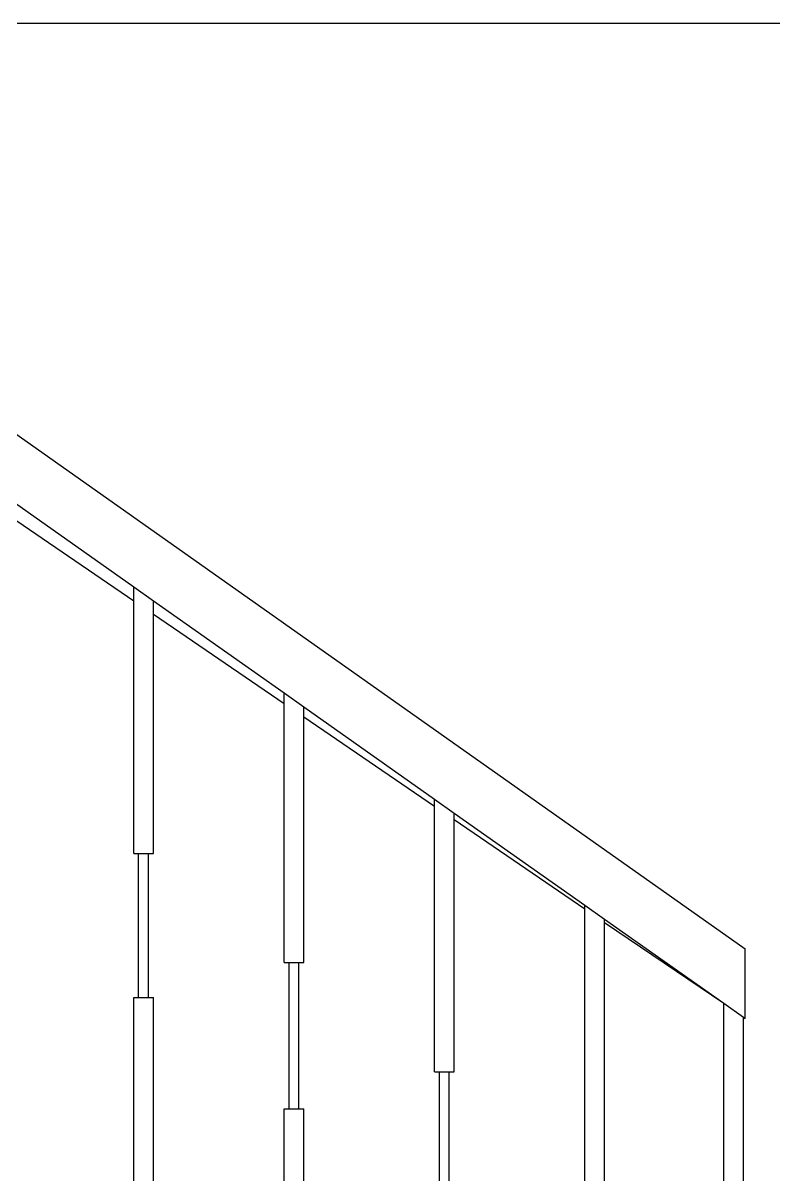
# Model space of a CAD drawing. Header units: millimetres. Extents: x 2232 to 85269, y -3593 to 5869.
# Drawn here: x 77053.1 to 77160.9, y 2790.2 to 2955.7 of the extents above; entities that cross this region are included whole.
import ezdxf

# ---------------------------------------------------------------- set-up
doc = ezdxf.new("R2010")
doc.units = ezdxf.units.MM
doc.layers.add('Standart', color=7, linetype='Continuous')

# ---------------------------------------------------------------- blocks, each defined once
blk = doc.blocks.new('IDE567Entity8332')
at = {"layer": 'Standart', "linetype": 'Continuous', "lineweight": -3}
h = blk.add_hatch(dxfattribs=at)
h.set_pattern_fill('ANSI33', color=171, scale=40, style=0)
h.set_pattern_definition([(45, (0, 0), (-7.07107, 7.07107), []), (45, (7.071, 0), (-7.07107, 7.07107), [5, -2.5])])
h.paths.add_polyline_path([(936, 866.67), (963, 866.67), (963, 850), (990, 850), (990, 833.33), (1017, 833.33), (1017, 816.67), (1044, 816.67), (1044, 800), (1071, 800), (1071, 783.33), (1098, 783.33), (1098, 766.67), (1125, 766.67), (1125, 735), (909, 868.33), (909, 883.33), (936, 883.33)])
blk = doc.blocks.new('IDE567Entity8584')
at = {"layer": 'Standart', "color": 134, "linetype": 'Continuous', "lineweight": -3}
blk.add_lwpolyline([(1121.94, 823.35), (1121.94, 857.16)], dxfattribs=at)
blk = doc.blocks.new('IDE567Entity8589')
at = {"layer": 'Standart', "color": 134, "linetype": 'Continuous', "lineweight": -3}
blk.add_lwpolyline([(1124.77, 823.35), (1124.77, 855.16)], dxfattribs=at)
blk = doc.blocks.new('IDE567Entity8592')
at = {"layer": 'Standart', "color": 134, "linetype": 'Continuous', "lineweight": -3}
blk.add_lwpolyline([(1101.99, 831.67), (1101.99, 870.72)], dxfattribs=at)
blk = doc.blocks.new('IDE567Entity8597')
at = {"layer": 'Standart', "color": 134, "linetype": 'Continuous', "lineweight": -3}
blk.add_lwpolyline([(1104.81, 831.67), (1104.81, 868.79)], dxfattribs=at)
blk = doc.blocks.new('IDE567Entity8599')
at = {"layer": 'Standart', "color": 134, "linetype": 'Continuous', "lineweight": -3}
blk.add_lwpolyline([(1081.09, 826), (1081.09, 847.33)], dxfattribs=at)
blk = doc.blocks.new('IDE567Entity8600')
at = {"layer": 'Standart', "color": 134, "linetype": 'Continuous', "lineweight": -3}
blk.add_lwpolyline([(1080.39, 847.33), (1080.39, 885.48)], dxfattribs=at)
blk = doc.blocks.new('IDE567Entity8603')
at = {"layer": 'Standart', "color": 134, "linetype": 'Continuous', "lineweight": -3}
blk.add_lwpolyline([(1082.51, 826), (1082.51, 847.33)], dxfattribs=at)
blk = doc.blocks.new('IDE567Entity8604')
at = {"layer": 'Standart', "color": 134, "linetype": 'Continuous', "lineweight": -3}
blk.add_lwpolyline([(1080.39, 847.33), (1081.09, 847.33)], dxfattribs=at)
blk = doc.blocks.new('IDE567Entity8605')
at = {"layer": 'Standart', "color": 134, "linetype": 'Continuous', "lineweight": -3}
blk.add_lwpolyline([(1083.21, 847.33), (1083.21, 883.55)], dxfattribs=at)
blk = doc.blocks.new('IDE567Entity8606')
at = {"layer": 'Standart', "color": 134, "linetype": 'Continuous', "lineweight": -3}
blk.add_lwpolyline([(1058.79, 800), (1058.79, 842)], dxfattribs=at)
blk = doc.blocks.new('IDE567Entity8607')
at = {"layer": 'Standart', "color": 134, "linetype": 'Continuous', "lineweight": -3}
blk.add_lwpolyline([(1059.49, 842), (1059.49, 863)], dxfattribs=at)
blk = doc.blocks.new('IDE567Entity8608')
at = {"layer": 'Standart', "color": 134, "linetype": 'Continuous', "lineweight": -3}
blk.add_lwpolyline([(1058.79, 863), (1058.79, 900.24)], dxfattribs=at)
blk = doc.blocks.new('IDE567Entity8609')
at = {"layer": 'Standart', "color": 134, "linetype": 'Continuous', "lineweight": -3}
blk.add_lwpolyline([(1058.79, 842), (1059.49, 842)], dxfattribs=at)
blk = doc.blocks.new('IDE567Entity8610')
at = {"layer": 'Standart', "color": 134, "linetype": 'Continuous', "lineweight": -3}
blk.add_lwpolyline([(1061.61, 800), (1061.61, 842)], dxfattribs=at)
blk = doc.blocks.new('IDE567Entity8611')
at = {"layer": 'Standart', "color": 134, "linetype": 'Continuous', "lineweight": -3}
blk.add_lwpolyline([(1060.91, 842), (1060.91, 863)], dxfattribs=at)
blk = doc.blocks.new('IDE567Entity8612')
at = {"layer": 'Standart', "color": 134, "linetype": 'Continuous', "lineweight": -3}
blk.add_lwpolyline([(1058.79, 863), (1059.49, 863)], dxfattribs=at)
blk = doc.blocks.new('IDE567Entity8613')
at = {"layer": 'Standart', "color": 134, "linetype": 'Continuous', "lineweight": -3}
blk.add_lwpolyline([(1061.61, 863), (1061.61, 898.31)], dxfattribs=at)
blk = doc.blocks.new('IDE567Entity8614')
at = {"layer": 'Standart', "color": 134, "linetype": 'Continuous', "lineweight": -3}
blk.add_lwpolyline([(1037.19, 816.67), (1037.19, 858)], dxfattribs=at)
blk = doc.blocks.new('IDE567Entity8615')
at = {"layer": 'Standart', "color": 134, "linetype": 'Continuous', "lineweight": -3}
blk.add_lwpolyline([(1037.89, 858), (1037.89, 878.67)], dxfattribs=at)
blk = doc.blocks.new('IDE567Entity8616')
at = {"layer": 'Standart', "color": 134, "linetype": 'Continuous', "lineweight": -3}
blk.add_lwpolyline([(1037.19, 878.67), (1037.19, 915)], dxfattribs=at)
blk = doc.blocks.new('IDE567Entity8617')
at = {"layer": 'Standart', "color": 134, "linetype": 'Continuous', "lineweight": -3}
blk.add_lwpolyline([(1037.19, 858), (1037.89, 858)], dxfattribs=at)
blk = doc.blocks.new('IDE567Entity8618')
at = {"layer": 'Standart', "color": 134, "linetype": 'Continuous', "lineweight": -3}
blk.add_lwpolyline([(1040.01, 816.67), (1040.01, 858)], dxfattribs=at)
blk = doc.blocks.new('IDE567Entity8619')
at = {"layer": 'Standart', "color": 134, "linetype": 'Continuous', "lineweight": -3}
blk.add_lwpolyline([(1039.31, 858), (1039.31, 878.67)], dxfattribs=at)
blk = doc.blocks.new('IDE567Entity8620')
at = {"layer": 'Standart', "color": 134, "linetype": 'Continuous', "lineweight": -3}
blk.add_lwpolyline([(1037.19, 878.67), (1037.89, 878.67)], dxfattribs=at)
blk = doc.blocks.new('IDE567Entity8621')
at = {"layer": 'Standart', "color": 134, "linetype": 'Continuous', "lineweight": -3}
blk.add_lwpolyline([(1040.01, 878.67), (1040.01, 913.07)], dxfattribs=at)
blk = doc.blocks.new('IDE567Entity8680')
at = {"layer": 'Standart', "color": 134, "linetype": 'Continuous', "lineweight": -3}
blk.add_lwpolyline([(1018.41, 927.83), (1037.19, 915)], dxfattribs=at)
blk = doc.blocks.new('IDE567Entity8681')
at = {"layer": 'Standart', "color": 134, "linetype": 'Continuous', "lineweight": -3}
blk.add_lwpolyline([(1040.01, 913.07), (1058.79, 900.24)], dxfattribs=at)
blk = doc.blocks.new('IDE567Entity8682')
at = {"layer": 'Standart', "color": 134, "linetype": 'Continuous', "lineweight": -3}
blk.add_lwpolyline([(1061.61, 898.31), (1080.39, 885.48)], dxfattribs=at)
blk = doc.blocks.new('IDE567Entity8683')
at = {"layer": 'Standart', "color": 134, "linetype": 'Continuous', "lineweight": -3}
blk.add_lwpolyline([(1083.21, 883.55), (1101.99, 870.72)], dxfattribs=at)
blk = doc.blocks.new('IDE567Entity8684')
at = {"layer": 'Standart', "color": 134, "linetype": 'Continuous', "lineweight": -3}
blk.add_lwpolyline([(1104.81, 868.79), (1121.94, 857.16)], dxfattribs=at)
blk = doc.blocks.new('IDE567Entity8686')
at = {"layer": 'Standart', "color": 134, "linetype": 'Continuous', "lineweight": -3}
blk.add_lwpolyline([(1125, 855), (1125, 865)], dxfattribs=at)
blk = doc.blocks.new('IDE567Entity10171')
at = {"layer": 'Standart', "color": 159, "linetype": 'Continuous', "lineweight": -3}
blk.add_lwpolyline([(1015, 998), (1313, 998)], dxfattribs=at)
blk = doc.blocks.new('IDE567Entity10176')
at = {"layer": 'Standart', "color": 134, "linetype": 'Continuous', "lineweight": -3}
blk.add_lwpolyline([(1101.99, 870.72), (1101.99, 871.25)], dxfattribs=at)
blk = doc.blocks.new('IDE567Entity10181')
at = {"layer": 'Standart', "color": 134, "linetype": 'Continuous', "lineweight": -3}
blk.add_lwpolyline([(1104.81, 868.79), (1104.81, 869.25)], dxfattribs=at)
blk = doc.blocks.new('IDE567Entity10182')
at = {"layer": 'Standart', "color": 134, "linetype": 'Continuous', "lineweight": -3}
blk.add_lwpolyline([(1080.39, 885.48), (1080.39, 886.5)], dxfattribs=at)
blk = doc.blocks.new('IDE567Entity10185')
at = {"layer": 'Standart', "color": 134, "linetype": 'Continuous', "lineweight": -3}
blk.add_lwpolyline([(1081.09, 847.33), (1082.51, 847.33)], dxfattribs=at)
blk = doc.blocks.new('IDE567Entity10186')
at = {"layer": 'Standart', "color": 134, "linetype": 'Continuous', "lineweight": -3}
blk.add_lwpolyline([(1082.51, 847.33), (1083.21, 847.33)], dxfattribs=at)
blk = doc.blocks.new('IDE567Entity10187')
at = {"layer": 'Standart', "color": 134, "linetype": 'Continuous', "lineweight": -3}
blk.add_lwpolyline([(1083.21, 883.55), (1083.21, 884.5)], dxfattribs=at)
blk = doc.blocks.new('IDE567Entity10188')
at = {"layer": 'Standart', "color": 134, "linetype": 'Continuous', "lineweight": -3}
blk.add_lwpolyline([(1058.79, 900.24), (1058.79, 901.75)], dxfattribs=at)
blk = doc.blocks.new('IDE567Entity10189')
at = {"layer": 'Standart', "color": 134, "linetype": 'Continuous', "lineweight": -3}
blk.add_lwpolyline([(1059.49, 842), (1060.91, 842)], dxfattribs=at)
blk = doc.blocks.new('IDE567Entity10190')
at = {"layer": 'Standart', "color": 134, "linetype": 'Continuous', "lineweight": -3}
blk.add_lwpolyline([(1060.91, 842), (1061.61, 842)], dxfattribs=at)
blk = doc.blocks.new('IDE567Entity10191')
at = {"layer": 'Standart', "color": 134, "linetype": 'Continuous', "lineweight": -3}
blk.add_lwpolyline([(1059.49, 863), (1060.91, 863)], dxfattribs=at)
blk = doc.blocks.new('IDE567Entity10192')
at = {"layer": 'Standart', "color": 134, "linetype": 'Continuous', "lineweight": -3}
blk.add_lwpolyline([(1060.91, 863), (1061.61, 863)], dxfattribs=at)
blk = doc.blocks.new('IDE567Entity10193')
at = {"layer": 'Standart', "color": 134, "linetype": 'Continuous', "lineweight": -3}
blk.add_lwpolyline([(1061.61, 898.31), (1061.61, 899.75)], dxfattribs=at)
blk = doc.blocks.new('IDE567Entity10194')
at = {"layer": 'Standart', "color": 134, "linetype": 'Continuous', "lineweight": -3}
blk.add_lwpolyline([(1037.19, 915), (1037.19, 917)], dxfattribs=at)
blk = doc.blocks.new('IDE567Entity10195')
at = {"layer": 'Standart', "color": 134, "linetype": 'Continuous', "lineweight": -3}
blk.add_lwpolyline([(1037.89, 858), (1039.31, 858)], dxfattribs=at)
blk = doc.blocks.new('IDE567Entity10196')
at = {"layer": 'Standart', "color": 134, "linetype": 'Continuous', "lineweight": -3}
blk.add_lwpolyline([(1039.31, 858), (1040.01, 858)], dxfattribs=at)
blk = doc.blocks.new('IDE567Entity10197')
at = {"layer": 'Standart', "color": 134, "linetype": 'Continuous', "lineweight": -3}
blk.add_lwpolyline([(1037.89, 878.67), (1039.31, 878.67)], dxfattribs=at)
blk = doc.blocks.new('IDE567Entity10198')
at = {"layer": 'Standart', "color": 134, "linetype": 'Continuous', "lineweight": -3}
blk.add_lwpolyline([(1039.31, 878.67), (1040.01, 878.67)], dxfattribs=at)
blk = doc.blocks.new('IDE567Entity10199')
at = {"layer": 'Standart', "color": 134, "linetype": 'Continuous', "lineweight": -3}
blk.add_lwpolyline([(1040.01, 913.07), (1040.01, 915)], dxfattribs=at)
blk = doc.blocks.new('IDE567Entity10246')
at = {"layer": 'Standart', "color": 134, "linetype": 'Continuous', "lineweight": -3}
blk.add_lwpolyline([(1018.41, 930.25), (1037.19, 917)], dxfattribs=at)
blk = doc.blocks.new('IDE567Entity10247')
at = {"layer": 'Standart', "color": 134, "linetype": 'Continuous', "lineweight": -3}
blk.add_lwpolyline([(1037.19, 917), (1040.01, 915)], dxfattribs=at)
blk = doc.blocks.new('IDE567Entity10248')
at = {"layer": 'Standart', "color": 134, "linetype": 'Continuous', "lineweight": -3}
blk.add_lwpolyline([(1040.01, 915), (1058.79, 901.75)], dxfattribs=at)
blk = doc.blocks.new('IDE567Entity10249')
at = {"layer": 'Standart', "color": 134, "linetype": 'Continuous', "lineweight": -3}
blk.add_lwpolyline([(1058.79, 901.75), (1061.61, 899.75)], dxfattribs=at)
blk = doc.blocks.new('IDE567Entity10250')
at = {"layer": 'Standart', "color": 134, "linetype": 'Continuous', "lineweight": -3}
blk.add_lwpolyline([(1061.61, 899.75), (1080.39, 886.5)], dxfattribs=at)
blk = doc.blocks.new('IDE567Entity10251')
at = {"layer": 'Standart', "color": 134, "linetype": 'Continuous', "lineweight": -3}
blk.add_lwpolyline([(1080.39, 886.5), (1083.21, 884.5)], dxfattribs=at)
blk = doc.blocks.new('IDE567Entity10252')
at = {"layer": 'Standart', "color": 134, "linetype": 'Continuous', "lineweight": -3}
blk.add_lwpolyline([(1083.21, 884.5), (1101.99, 871.25)], dxfattribs=at)
blk = doc.blocks.new('IDE567Entity10253')
at = {"layer": 'Standart', "color": 134, "linetype": 'Continuous', "lineweight": -3}
blk.add_lwpolyline([(1101.99, 871.25), (1104.81, 869.25)], dxfattribs=at)
blk = doc.blocks.new('IDE567Entity10254')
at = {"layer": 'Standart', "color": 134, "linetype": 'Continuous', "lineweight": -3}
blk.add_lwpolyline([(1104.81, 869.25), (1121.94, 857.16)], dxfattribs=at)
blk = doc.blocks.new('IDE567Entity10255')
at = {"layer": 'Standart', "color": 134, "linetype": 'Continuous', "lineweight": -3}
blk.add_lwpolyline([(1121.94, 857.16), (1124.77, 855.16)], dxfattribs=at)
blk = doc.blocks.new('IDE567Entity10256')
at = {"layer": 'Standart', "color": 134, "linetype": 'Continuous', "lineweight": -3}
blk.add_lwpolyline([(1124.77, 855.16), (1125, 855)], dxfattribs=at)
blk = doc.blocks.new('IDE567Entity10260')
at = {"layer": 'Standart', "color": 134, "linetype": 'Continuous', "lineweight": -3}
blk.add_lwpolyline([(1015, 942.66), (1125, 865)], dxfattribs=at)

msp = doc.modelspace()

# ---------------------------------------------------------------- block references
at = {"layer": 'Standart'}
for name in ['IDE567Entity10171', 'IDE567Entity10260', 'IDE567Entity10246', 'IDE567Entity8680', 'IDE567Entity10194', 'IDE567Entity10247', 'IDE567Entity8616', 'IDE567Entity10199', 'IDE567Entity10248', 'IDE567Entity8621', 'IDE567Entity8681', 'IDE567Entity10188', 'IDE567Entity10249', 'IDE567Entity8608', 'IDE567Entity10193', 'IDE567Entity10250', 'IDE567Entity8613', 'IDE567Entity8682', 'IDE567Entity10182', 'IDE567Entity10251', 'IDE567Entity8600', 'IDE567Entity10187', 'IDE567Entity10252', 'IDE567Entity8332', 'IDE567Entity8605', 'IDE567Entity8683', 'IDE567Entity8620', 'IDE567Entity8615', 'IDE567Entity10197', 'IDE567Entity8619', 'IDE567Entity10198', 'IDE567Entity10176', 'IDE567Entity10253', 'IDE567Entity8592', 'IDE567Entity10181', 'IDE567Entity10254', 'IDE567Entity8597', 'IDE567Entity8684', 'IDE567Entity8686', 'IDE567Entity8612', 'IDE567Entity8607', 'IDE567Entity10191', 'IDE567Entity8611', 'IDE567Entity10192', 'IDE567Entity8614', 'IDE567Entity8617', 'IDE567Entity10195', 'IDE567Entity10196', 'IDE567Entity8618', 'IDE567Entity8584', 'IDE567Entity10255', 'IDE567Entity8589', 'IDE567Entity10256', 'IDE567Entity8604', 'IDE567Entity8599', 'IDE567Entity10185', 'IDE567Entity8603', 'IDE567Entity10186', 'IDE567Entity8606', 'IDE567Entity8609', 'IDE567Entity10189', 'IDE567Entity10190', 'IDE567Entity8610']:
    msp.add_blockref(name, (76031.79, 1957.74), dxfattribs=at)

doc.saveas('drawing.dxf')
